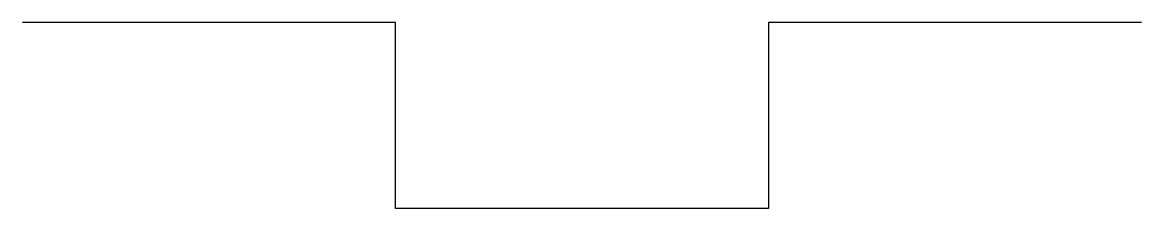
# Model space of a CAD drawing. Header units: millimetres. Extents: x -30 to 0, y 5 to 10.
import ezdxf

# ---------------------------------------------------------------- set-up
doc = ezdxf.new("R2010")
doc.units = ezdxf.units.MM
doc.layers.get('0').update_dxf_attribs({"linetype": 'CONTINUOUS'})

msp = doc.modelspace()

# ---------------------------------------------------------------- linework, layer by layer
for p, q in [((-20, 10), (-30, 10)), ((-20, 5), (-20, 10)), ((0, 10), (-10, 10)), ((-10, 10), (-10, 5)), ((-10, 5), (-20, 5))]:
    msp.add_line(p, q)

doc.saveas('drawing.dxf')
